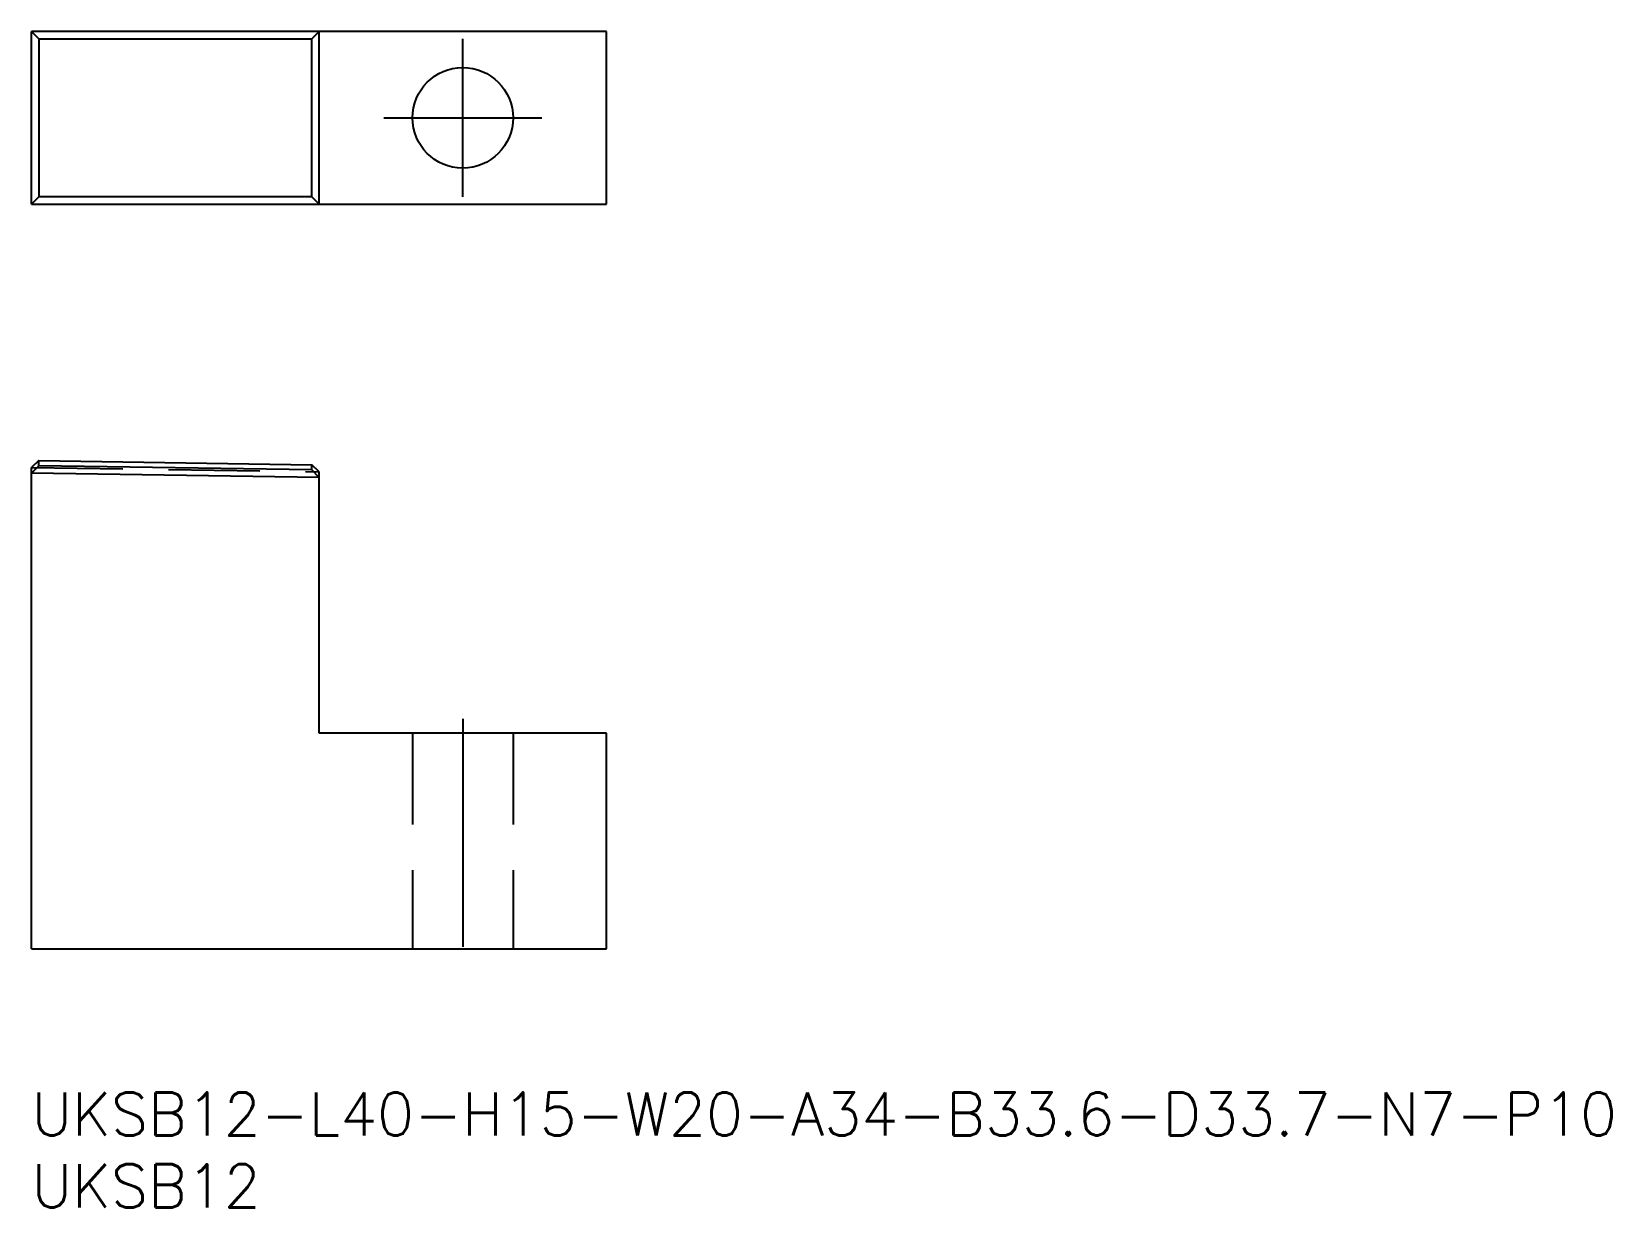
# Model space of a CAD drawing. Extents: x 0 to 110, y -8 to 74.
import ezdxf

# ---------------------------------------------------------------- set-up
doc = ezdxf.new("R2010")
doc.units = 0
doc.header["$LTSCALE"] = 0.5
doc.linetypes.add('CENTER', pattern=[50.8, 31.75, -6.35, 6.35, -6.35])
doc.linetypes.add('DASHED', pattern=[19.05, 12.7, -6.35])
for name, color, linetype in [('MSM_CENTER', 1, 'CENTER'), ('MSM_CONTINUOUS', 7, 'CONTINUOUS'), ('MSM_DASHED', 4, 'DASHED'), ('MSM_PART_NUMBER', 7, 'CONTINUOUS')]:
    doc.layers.add(name, color=color, linetype=linetype)
doc.styles.get("Standard").update_dxf_attribs({"font": 'txt.shx', "height": 3, "bigfont": 'bigfont.shx'})

msp = doc.modelspace()

# ---------------------------------------------------------------- linework, layer by layer
at = {"layer": 'MSM_CENTER'}
for p, q in [((30, 62.33), (30, 73.33)), ((24.5, 67.83), (35.5, 67.83)), ((30, 26), (30, 9))]:
    msp.add_line(p, q, dxfattribs=at)
at = {"layer": 'MSM_CONTINUOUS'}
for p, q in [((40, 73.83), (0, 73.83)), ((0.5, 73.33), (0, 73.83)), ((0, 61.83), (0, 73.83)), ((20, 73.83), (19.5, 73.33)), ((20, 61.83), (20, 73.83)), ((40, 61.83), (40, 73.83)), ((0.5, 73.33), (19.5, 73.33)), ((0.5, 73.33), (0.5, 62.33)), ((19.5, 62.33), (19.5, 73.33)), ((0, 61.83), (0.5, 62.33)), ((0, 61.83), (40, 61.83)), ((19.5, 62.33), (0.5, 62.33)), ((20, 61.83), (19.5, 62.33)), ((0.5, 43.98), (0, 43.5)), ((0.5, 43.98), (19.5, 43.69)), ((0.5, 43.61), (0.5, 43.98)), ((0, 43.1), (0.5, 43.61)), ((0, 10), (0, 43.5)), ((20, 42.8), (0, 43.1)), ((19.5, 43.32), (0.5, 43.61)), ((20, 43.2), (19.5, 43.69)), ((19.5, 43.32), (19.5, 43.69)), ((20, 42.8), (19.5, 43.32)), ((20, 25), (20, 43.2)), ((40, 25), (20, 25)), ((40, 10), (40, 25)), ((0, 10), (40, 10))]:
    msp.add_line(p, q, dxfattribs=at)
msp.add_circle((30, 67.83), 3.5, dxfattribs=at)
at = {"layer": 'MSM_DASHED'}
for p, q in [((0, 43.5), (20, 43.2)), ((26.5, 25), (26.5, 10)), ((33.5, 25), (33.5, 10))]:
    msp.add_line(p, q, dxfattribs=at)

# ---------------------------------------------------------------- texts
at = {"layer": 'MSM_PART_NUMBER'}
for s, p in [('UKSB12-L40-H15-W20-A34-B33.6-D33.7-N7-P10', (0, -3)), ('UKSB12', (0, -8))]:
    msp.add_text(s, height=3, dxfattribs=at).set_placement(p)

doc.saveas('drawing.dxf')
